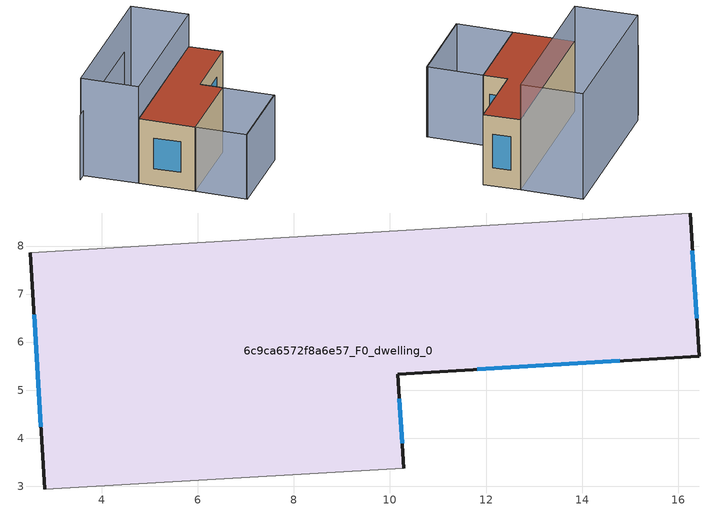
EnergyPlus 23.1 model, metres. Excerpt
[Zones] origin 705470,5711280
6c9ca6572f8a6e57_F0_dwelling_0
 floor ground (EU_floor_Construction): 16.25,8.69 16.44,5.71 10.16,5.33 10.28,3.38 2.81,2.94 2.52,7.86 z0
 wall outside (EU_wall_Construction): 2.52,7.86 2.81,2.94 / 10.28,3.38 10.16,5.33 16.44,5.71 16.25,8.69 z0:6
 wall adiabatic (EU_wall_Construction): 2.81,2.94 10.28,3.38 / 16.25,8.69 2.52,7.86 z0:6
 window (EU_Window_Construction): 2.59,6.57 2.73,4.24 / 16.39,6.49 16.3,7.9 / 11.81,5.43 14.79,5.61 / 10.25,3.89 10.19,4.82 z1.58:4.42
 roof outside (EU_roof_Construction): 16.44,5.71 16.25,8.69 2.52,7.86 2.81,2.94 10.28,3.38 10.16,5.33 z6
shading: 3.1,-1.52 10.53,-1.07 / 13.37,13.29 1.42,12.63 / 2.81,2.94 10.28,3.38 / 10.28,3.38 10.55,-1.13 / 10.55,-1.13 3.07,-1.57 / 3.07,-1.57 2.81,2.94 z0:6; 16.25,8.69 2.51,7.86 / 2.51,7.86 2.21,12.88 / 2.21,12.88 15.95,13.71 / 15.95,13.71 16.25,8.69 z0:9
[Building]
EU S2 Campaign: North Axis=0; Terrain=City; Solar Distribution=FullExterior
[Site:Location]
London: Latitude=51.5; Longitude=-0.5; Time Zone=0; Elevation=25
[SizingPeriod:WeatherFileDays]
AnnualSizingPeriod: Begin Month=1; Begin Day of Month=1; End Month=12; End Day of Month=31; Day of Week for Start Day=Monday; Use Weather File Daylight Saving Period=No; Use Weather File Rain and Snow Indicators=No
[MATERIAL]
EU_InternalMass_Material: Roughness=MediumRough; Thickness=0.1; Conductivity=1; Density=1800; Specific Heat=900; Thermal Absorptance=0.9; Solar Absorptance=0.7; Visible Absorptance=0.7
[MATERIAL:NOMASS] Roughness=MediumRough; Thermal Absorptance=0.9; Solar Absorptance=0.7; Visible Absorptance=0.7
Name | Thermal Resistance
EU_wall_NoMass | 0.555556
EU_roof_NoMass | 0.510204
EU_floor_NoMass | 1.68919
[WINDOWMATERIAL:SIMPLEGLAZINGSYSTEM]
EU_Window_SimpleGlazing: UFactor=3.96; Solar Heat Gain Coefficient=0.85; Visible Transmittance=0.85
[CONSTRUCTION]
EU_wall_Construction: EU_wall_NoMass
EU_roof_Construction: EU_roof_NoMass
EU_floor_Construction: EU_floor_NoMass
EU_InternalMass_Construction: EU_InternalMass_Material
EU_Window_Construction: EU_Window_SimpleGlazing
[ZONE]
6c9ca6572f8a6e57_F0_dwelling_0: Type=1; Multiplier=1; Ceiling Height=autocalculate; Volume=334.012; Floor Area=autocalculate; Part of Total Floor Area=Yes
[INTERNALMASS]
6c9ca6572f8a6e57_F0_dwelling_0_EU_InternalMass: Construction=EU_InternalMass_Construction; Zone or ZoneList=6c9ca6572f8a6e57_F0_dwelling_0; Surface Area=55.6686
[OTHEREQUIPMENT]
EU_Step8_InternalGain_6c9ca6572f8a6e57_F0_dwelling_0_f000: Fuel Type=Electricity; Zone or ZoneList or Space or SpaceList=6c9ca6572f8a6e57_F0_dwelling_0; Schedule=EU_Step8_GainSchedule_6c9ca6572f8a6e57_F0_dwelling_0_f000; Design Level Calculation Method=Watts/Area; Power per Zone Floor Area=1; Fraction Latent=0; Fraction Radiant=0; Fraction Lost=0; Carbon Dioxide Generation Rate=0; EndUse Subcategory=EU_Step8_InternalGains
[ZONEVENTILATION:DESIGNFLOWRATE]
EU_ConstantAir_6c9ca6572f8a6e57_F0_dwelling_0: Zone or ZoneList or Space or SpaceList=6c9ca6572f8a6e57_F0_dwelling_0; Schedule=EU_AlwaysOn; Design Flow Rate Calculation Method=AirChanges/Hour; Air Changes per Hour=0.48; Ventilation Type=Natural; Fan Pressure Rise=0; Fan Total Efficiency=1; Constant Term Coefficient=1; Temperature Term Coefficient=0; Velocity Term Coefficient=0; Velocity Squared Term Coefficient=0; Minimum Indoor Temperature=-100; Maximum Indoor Temperature=100; Delta Temperature=-100; Minimum Outdoor Temperature=-100; Maximum Outdoor Temperature=100; Maximum Wind Speed=40
[HVACTEMPLATE:THERMOSTAT]
EU_HeatOnly_6c9ca6572f8a6e57_F0_dwelling_0: Constant Heating Setpoint=20; Constant Cooling Setpoint=50
[HVACTEMPLATE:ZONE:IDEALLOADSAIRSYSTEM]
6c9ca6572f8a6e57_F0_dwelling_0: Template Thermostat=EU_HeatOnly_6c9ca6572f8a6e57_F0_dwelling_0; System Availability Schedule=EU_AlwaysOn; Maximum Heating Supply Air Temperature=50; Minimum Cooling Supply Air Temperature=13; Maximum Heating Supply Air Humidity Ratio=0.0156; Minimum Cooling Supply Air Humidity Ratio=0.0077; Heating Limit=NoLimit; Cooling Limit=NoLimit; Heating Availability Schedule=EU_AlwaysOn; Cooling Availability Schedule=EU_CoolingOff; Dehumidification Control Type=ConstantSensibleHeatRatio; Cooling Sensible Heat Ratio=0.7; Dehumidification Setpoint=60; Humidification Control Type=None; Humidification Setpoint=30; Outdoor Air Method=None; Outdoor Air Flow Rate per Person=0.00944; Outdoor Air Flow Rate per Zone Floor Area=0; Outdoor Air Flow Rate per Zone=0; Demand Controlled Ventilation Type=None; Outdoor Air Economizer Type=NoEconomizer; Heat Recovery Type=None; Sensible Heat Recovery Effectiveness=0.7; Latent Heat Recovery Effectiveness=0.65
[SIZING:ZONE]
6c9ca6572f8a6e57_F0_dwelling_0: Zone Cooling Design Supply Air Temperature Input Method=SupplyAirTemperature; Zone Cooling Design Supply Air Temperature=13; Zone Heating Design Supply Air Temperature Input Method=SupplyAirTemperature; Zone Heating Design Supply Air Temperature=50; Zone Cooling Design Supply Air Humidity Ratio=0.008; Zone Heating Design Supply Air Humidity Ratio=0.008; Cooling Design Air Flow Method=DesignDay; Cooling Design Air Flow Rate=0; Cooling Minimum Air Flow per Zone Floor Area=0.000762; Cooling Minimum Air Flow=0; Cooling Minimum Air Flow Fraction=0.2; Heating Design Air Flow Method=DesignDay; Heating Design Air Flow Rate=0; Heating Maximum Air Flow per Zone Floor Area=0.002032; Heating Maximum Air Flow=0.141576; Heating Maximum Air Flow Fraction=0.3; Account for Dedicated Outdoor Air System=No; Dedicated Outdoor Air System Control Strategy=NeutralSupplyAir; Dedicated Outdoor Air Low Setpoint Temperature for Design=autosize; Dedicated Outdoor Air High Setpoint Temperature for Design=autosize; Zone Load Sizing Method=Sensible Load Only No Latent Load; Zone Latent Cooling Design Supply Air Humidity Ratio Input Method=HumidityRatioDifference; Zone Cooling Design Supply Air Humidity Ratio Difference=0.005; Zone Latent Heating Design Supply Air Humidity Ratio Input Method=HumidityRatioDifference; Zone Humidification Design Supply Air Humidity Ratio Difference=0.005
[SCHEDULE:CONSTANT]
Name | Hourly Value
EU_AlwaysOn | 1
EU_CoolingOff | 0
[SCHEDULE:FILE]
EU_Step8_GainSchedule_6c9ca6572f8a6e57_F0_dwelling_0_f000: File=../../schedules/6c9ca6572f8a6e57/6c9ca6572f8a6e57_F0_dwelling_0_f000_gain.csv; Column Number=1; Rows to Skip at Top=0; Number of Hours of Data=8760; Column Separator=Comma; Interpolate to Timestep=No; Minutes per Item=60; Adjust Schedule for Daylight Savings=Yes
